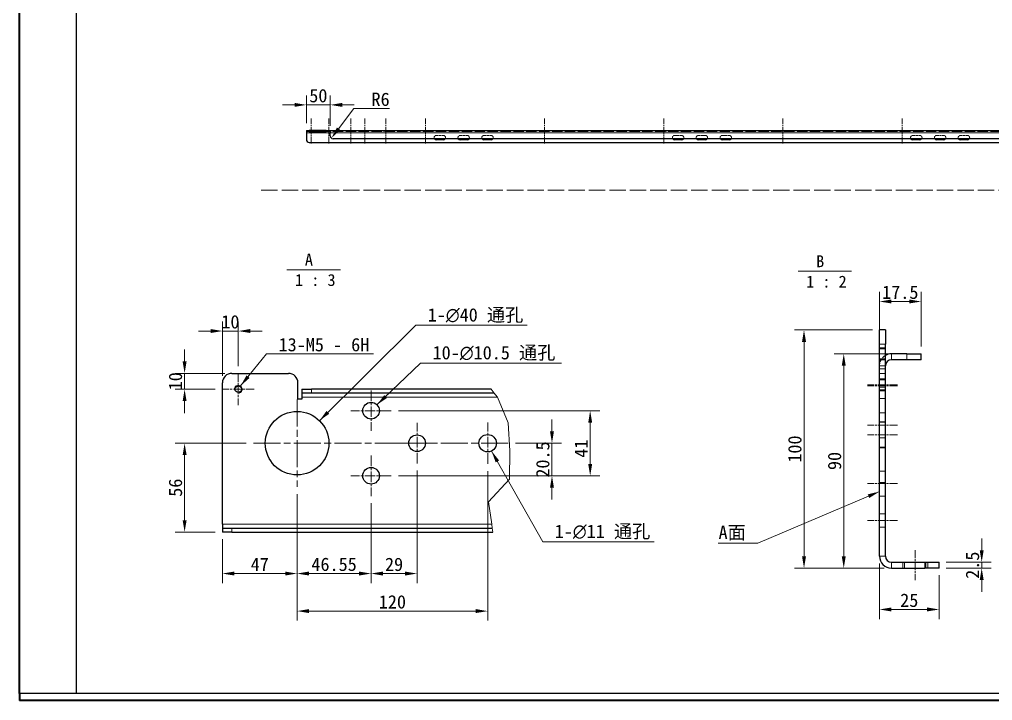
# Model space of a CAD drawing. Header units: millimetres. Extents: x 60 to 4145, y 55 to 2915.
# Drawn here: x 60 to 2102, y 55 to 1485 of the extents above; entities that cross this region are included whole.
import ezdxf

# ---------------------------------------------------------------- set-up
doc = ezdxf.new("R2010")
doc.units = ezdxf.units.MM
doc.header["$LTSCALE"] = 10
for name, pattern in [('CHAIN', [0.3543, 0.2362, -0.0295, 0.0591, -0.0295]), ('DASHED', [0.2067, 0.1654, -0.0413]), ('DASHED_SPACE', [0.2067, 0.1654, -0.0413])]:
    doc.linetypes.add(name, pattern=pattern)
for name, color, linetype, lineweight, true_color in [('中心标记 (ISO)', 1, 'CHAIN', 18, 0xff0000), ('中心线 (ISO)', 1, 'CHAIN', 18, 0xff0000), ('尺寸 (ISO)', 7, 'Continuous', 18, 0x008000), ('折线 (ISO)', 7, 'Continuous', 18, 0x008000), ('符号 (ISO)', 7, 'Continuous', 18, 0x008000), ('隐藏 (ISO)', 5, 'DASHED', 18, 0x0000ff), ('隐藏窄的 (ISO)', 5, 'DASHED', 18, 0x0000ff)]:
    doc.layers.add(name, color=color, linetype=linetype, lineweight=lineweight, true_color=true_color)
for name, color, linetype, lineweight in [('可见 (ISO)', 7, 'Continuous', 25), ('可见窄的 (ISO)', 7, 'Continuous', 18), ('图框 (ISO)', 7, 'Continuous', 35), ('草图几何图元 (ISO)', 7, 'Continuous', 18)]:
    doc.layers.add(name, color=color, linetype=linetype, lineweight=lineweight)
doc.styles.add('HZ_33', font='simfang.ttf')
doc.styles.add('文本样式74', font='SimSun.ttf')
doc.styles.add('最新国标', font='simfang.ttf')
doc.dimstyles.new('默认 (GB)', dxfattribs={"dimscale": 10, "dimtxt": 2.8, "dimasz": 2.5, "dimexe": 2, "dimexo": 1.5, "dimgap": 0.5, "dimtad": 1, "dimtoh": 1, "dimdsep": 46, "dimtxsty": '最新国标', "dimcen": 0.09, "dimdle": 10, "dimclrd": 256, "dimclre": 256, "dimclrt": 256, "dimaunit": 1, "dimadec": 3, "dimazin": 2, "dimtfac": 0.535714, "dimtdec": 3, "dimtmove": 0, "dimatfit": 3, "dimfxl": 0, "dimtolj": 1, "dimlwd": -1, "dimlwe": -1, "dimarcsym": 0})
doc.dimstyles.new('默认 (GB)$7', dxfattribs={"dimscale": 10, "dimtxt": 2.8, "dimasz": 2.5, "dimexe": 2, "dimexo": 1.5, "dimgap": 0.5, "dimtad": 1, "dimtoh": 1, "dimdsep": 46, "dimtxsty": '最新国标', "dimcen": 0.09, "dimdle": 10, "dimclrd": 256, "dimclre": 256, "dimclrt": 256, "dimaunit": 1, "dimadec": 3, "dimazin": 2, "dimtfac": 0.535714, "dimtdec": 3, "dimtmove": 0, "dimatfit": 3, "dimfxl": 0, "dimtolj": 1, "dimlwd": -1, "dimlwe": -1, "dimarcsym": 0})

# ---------------------------------------------------------------- blocks, each defined once
blk = doc.blocks.new('图框 最新国标')
at = {"layer": '图框 (ISO)'}
for p, q in [((6, 7), (6, 291.5)), ((6, 7), (6, 5.5)), ((6, 7), (6, 5.5)), ((414.5, 5.5), (6, 5.5))]:
    blk.add_line(p, q, dxfattribs=at)
at = {"layer": '图框 (ISO)', "color": 7, "linetype": 'Continuous', "lineweight": 25}
for p, q in [((18, 7), (18, 290)), ((413, 7), (6, 7)), ((413, 7), (18, 7))]:
    blk.add_line(p, q, dxfattribs=at)
at = {"layer": '图框 (ISO)', "style": '文本样式74'}
blk.add_attdef('零件代号_001', (42.82, 287.25), '', height=2.5, rotation=180, dxfattribs=at)
blk = doc.blocks.new('*D7')
at = {"layer": 'Defpoints', "color": 0, "transparency": 16777216}
for p in [(840.3, 663.6), (840.3, 526.9), (1257.8, 526.9)]:
    blk.add_point(p, dxfattribs=at)
at = {"layer": '尺寸 (ISO)', "color": 116, "true_color": 0x00803f, "transparency": 16777216}
for p, q in [((855.3, 663.6), (1277.8, 663.6)), ((1257.8, 638.6), (1257.8, 551.9)), ((855.3, 526.9), (1277.8, 526.9))]:
    blk.add_line(p, q, dxfattribs=at)
for points in [[(1253.7, 638.6), (1262, 638.6), (1257.8, 663.6)], [(1253.7, 551.9), (1262, 551.9), (1257.8, 526.9)]]:
    blk.add_solid(points, dxfattribs=at)
at = {"layer": '尺寸 (ISO)', "transparency": 16777216, "insert": (1238.8, 583.9), "char_height": 28, "attachment_point": 5, "rotation": 90, "style": '最新国标'}
blk.add_mtext('\\A1;41', dxfattribs=at)
blk = doc.blocks.new('*D8')
at = {"layer": 'Defpoints', "color": 0, "transparency": 16777216}
for p in [(1086, 595.3), (840.3, 526.9), (1177.6, 526.9)]:
    blk.add_point(p, dxfattribs=at)
at = {"layer": '尺寸 (ISO)', "color": 116, "true_color": 0x00803f, "transparency": 16777216}
for p, q in [((1177.6, 620.3), (1177.6, 645.3)), ((1101, 595.3), (1197.6, 595.3)), ((1177.6, 595.3), (1177.6, 570.3)), ((1177.6, 570.3), (1177.6, 551.9)), ((1177.6, 526.9), (1177.6, 551.9)), ((855.3, 526.9), (1197.6, 526.9)), ((1177.6, 501.9), (1177.6, 476.9))]:
    blk.add_line(p, q, dxfattribs=at)
for points in [[(1173.5, 620.3), (1181.8, 620.3), (1177.6, 595.3)], [(1173.5, 501.9), (1181.8, 501.9), (1177.6, 526.9)]]:
    blk.add_solid(points, dxfattribs=at)
at = {"layer": '尺寸 (ISO)', "transparency": 16777216, "insert": (1158.4, 561.1), "char_height": 28, "attachment_point": 5, "rotation": 90, "style": '最新国标'}
blk.add_mtext('\\A1;20.5', dxfattribs=at)
blk = doc.blocks.new('*D9')
at = {"layer": 'Defpoints', "color": 0, "transparency": 16777216}
for p in [(642.7, 503.6), (486, 408.6), (486, 321.6)]:
    blk.add_point(p, dxfattribs=at)
at = {"layer": '尺寸 (ISO)', "color": 116, "true_color": 0x00803f, "transparency": 16777216}
for p, q in [((642.7, 488.6), (642.7, 301.6)), ((486, 393.6), (486, 301.6)), ((617.7, 321.6), (511, 321.6))]:
    blk.add_line(p, q, dxfattribs=at)
for points in [[(511, 325.8), (511, 317.5), (486, 321.6)], [(617.7, 325.8), (617.7, 317.5), (642.7, 321.6)]]:
    blk.add_solid(points, dxfattribs=at)
at = {"layer": '尺寸 (ISO)', "transparency": 16777216, "insert": (564.3, 340.8), "char_height": 28, "attachment_point": 5, "style": '最新国标'}
blk.add_mtext('\\A1;47', dxfattribs=at)
blk = doc.blocks.new('*D10')
at = {"layer": 'Defpoints', "color": 0, "transparency": 16777216}
for p in [(551, 595.3), (406.6, 408.6), (486, 408.6)]:
    blk.add_point(p, dxfattribs=at)
at = {"layer": '尺寸 (ISO)', "color": 116, "true_color": 0x00803f, "transparency": 16777216}
for p, q in [((536, 595.3), (386.6, 595.3)), ((406.6, 570.3), (406.6, 433.6)), ((471, 408.6), (386.6, 408.6))]:
    blk.add_line(p, q, dxfattribs=at)
for points in [[(402.5, 570.3), (410.8, 570.3), (406.6, 595.3)], [(402.5, 433.6), (410.8, 433.6), (406.6, 408.6)]]:
    blk.add_solid(points, dxfattribs=at)
at = {"layer": '尺寸 (ISO)', "transparency": 16777216, "insert": (387.5, 501.9), "char_height": 28, "attachment_point": 5, "rotation": 90, "style": '最新国标'}
blk.add_mtext('\\A1;56', dxfattribs=at)
blk = doc.blocks.new('*D11')
at = {"layer": 'Defpoints', "color": 0, "transparency": 16777216}
for p in [(642.7, 503.6), (797.8, 484.4), (797.8, 321.6)]:
    blk.add_point(p, dxfattribs=at)
at = {"layer": '尺寸 (ISO)', "color": 116, "true_color": 0x00803f, "transparency": 16777216}
for p, q in [((642.7, 488.6), (642.7, 301.6)), ((797.8, 469.4), (797.8, 301.6)), ((667.7, 321.6), (772.8, 321.6))]:
    blk.add_line(p, q, dxfattribs=at)
for points in [[(667.7, 325.8), (667.7, 317.5), (642.7, 321.6)], [(772.8, 325.8), (772.8, 317.5), (797.8, 321.6)]]:
    blk.add_solid(points, dxfattribs=at)
at = {"layer": '尺寸 (ISO)', "transparency": 16777216, "insert": (720.3, 340.9), "char_height": 28, "attachment_point": 5, "style": '最新国标'}
blk.add_mtext('\\A1;46.55', dxfattribs=at)
blk = doc.blocks.new('*D12')
at = {"layer": 'Defpoints', "color": 0, "transparency": 16777216}
for p in [(894.5, 552.8), (797.8, 484.4), (894.5, 321.6)]:
    blk.add_point(p, dxfattribs=at)
at = {"layer": '尺寸 (ISO)', "color": 116, "true_color": 0x00803f, "transparency": 16777216}
for p, q in [((894.5, 537.8), (894.5, 301.6)), ((797.8, 469.4), (797.8, 301.6)), ((822.8, 321.6), (869.5, 321.6))]:
    blk.add_line(p, q, dxfattribs=at)
for points in [[(822.8, 325.8), (822.8, 317.5), (797.8, 321.6)], [(869.5, 325.8), (869.5, 317.5), (894.5, 321.6)]]:
    blk.add_solid(points, dxfattribs=at)
at = {"layer": '尺寸 (ISO)', "transparency": 16777216, "insert": (846.2, 340.8), "char_height": 28, "attachment_point": 5, "style": '最新国标'}
blk.add_mtext('\\A1;29', dxfattribs=at)
blk = doc.blocks.new('*D13')
at = {"layer": 'Defpoints', "color": 0, "transparency": 16777216}
for p in [(1042.7, 551.9), (642.7, 503.6), (1042.7, 242.8)]:
    blk.add_point(p, dxfattribs=at)
at = {"layer": '尺寸 (ISO)', "color": 116, "true_color": 0x00803f, "transparency": 16777216}
for p, q in [((1042.7, 536.9), (1042.7, 222.8)), ((642.7, 488.6), (642.7, 222.8)), ((667.7, 242.8), (1017.7, 242.8))]:
    blk.add_line(p, q, dxfattribs=at)
for points in [[(667.7, 247), (667.7, 238.7), (642.7, 242.8)], [(1017.7, 247), (1017.7, 238.7), (1042.7, 242.8)]]:
    blk.add_solid(points, dxfattribs=at)
at = {"layer": '尺寸 (ISO)', "transparency": 16777216, "insert": (842.7, 262), "char_height": 28, "attachment_point": 5, "style": '最新国标'}
blk.add_mtext('\\A1;120', dxfattribs=at)
blk = doc.blocks.new('*D19')
at = {"layer": 'Defpoints', "color": 0, "transparency": 16777216}
for p in [(1865, 833), (1706.6, 333), (1890, 333)]:
    blk.add_point(p, dxfattribs=at)
at = {"layer": '尺寸 (ISO)', "color": 116, "true_color": 0x00803f, "transparency": 16777216}
for p, q in [((1850, 833), (1686.6, 833)), ((1706.6, 808), (1706.6, 358)), ((1875, 333), (1686.6, 333))]:
    blk.add_line(p, q, dxfattribs=at)
for points in [[(1702.4, 808), (1710.8, 808), (1706.6, 833)], [(1702.4, 358), (1710.8, 358), (1706.6, 333)]]:
    blk.add_solid(points, dxfattribs=at)
at = {"layer": '尺寸 (ISO)', "transparency": 16777216, "insert": (1687.4, 583), "char_height": 28, "attachment_point": 5, "rotation": 90, "style": '最新国标'}
blk.add_mtext('\\A1;100', dxfattribs=at)
blk = doc.blocks.new('*D20')
at = {"layer": 'Defpoints', "color": 0, "transparency": 16777216}
for p in [(1952.5, 892.8), (1865, 803), (1952.5, 783)]:
    blk.add_point(p, dxfattribs=at)
at = {"layer": '尺寸 (ISO)', "color": 116, "true_color": 0x00803f, "transparency": 16777216}
for p, q in [((1865, 818), (1865, 912.8)), ((1952.5, 798), (1952.5, 912.8)), ((1890, 892.8), (1927.5, 892.8))]:
    blk.add_line(p, q, dxfattribs=at)
for points in [[(1890, 897), (1890, 888.7), (1865, 892.8)], [(1927.5, 897), (1927.5, 888.7), (1952.5, 892.8)]]:
    blk.add_solid(points, dxfattribs=at)
at = {"layer": '尺寸 (ISO)', "transparency": 16777216, "insert": (1908.7, 912.1), "char_height": 28, "attachment_point": 5, "style": '最新国标'}
blk.add_mtext('\\A1;17.5', dxfattribs=at)
blk = doc.blocks.new('*D21')
at = {"layer": 'Defpoints', "color": 0, "transparency": 16777216}
for p in [(1865, 358), (1990, 333), (1990, 246.2)]:
    blk.add_point(p, dxfattribs=at)
at = {"layer": '尺寸 (ISO)', "color": 116, "true_color": 0x00803f, "transparency": 16777216}
for p, q in [((1865, 343), (1865, 226.2)), ((1990, 318), (1990, 226.2)), ((1890, 246.2), (1965, 246.2))]:
    blk.add_line(p, q, dxfattribs=at)
for points in [[(1890, 250.4), (1890, 242.1), (1865, 246.2)], [(1965, 250.4), (1965, 242.1), (1990, 246.2)]]:
    blk.add_solid(points, dxfattribs=at)
at = {"layer": '尺寸 (ISO)', "transparency": 16777216, "insert": (1927.5, 265.4), "char_height": 28, "attachment_point": 5, "style": '最新国标'}
blk.add_mtext('\\A1;25', dxfattribs=at)
blk = doc.blocks.new('*D22')
at = {"layer": 'Defpoints', "color": 0, "transparency": 16777216}
for p in [(1990, 345.5), (1990, 333), (2079.5, 345.5)]:
    blk.add_point(p, dxfattribs=at)
at = {"layer": '尺寸 (ISO)', "color": 116, "true_color": 0x00803f, "transparency": 16777216}
for p, q in [((2079.5, 370.5), (2079.5, 395.5)), ((2005, 345.5), (2099.5, 345.5)), ((2005, 333), (2099.5, 333)), ((2079.5, 333), (2079.5, 345.5)), ((2079.5, 308), (2079.5, 283))]:
    blk.add_line(p, q, dxfattribs=at)
for points in [[(2075.4, 370.5), (2083.7, 370.5), (2079.5, 345.5)], [(2075.4, 308), (2083.7, 308), (2079.5, 333)]]:
    blk.add_solid(points, dxfattribs=at)
at = {"layer": '尺寸 (ISO)', "transparency": 16777216, "insert": (2060.3, 339.2), "char_height": 28, "attachment_point": 5, "rotation": 90, "style": '最新国标'}
blk.add_mtext('\\A1;2.5', dxfattribs=at)
blk = doc.blocks.new('*D23')
at = {"layer": 'Defpoints', "color": 0, "transparency": 16777216}
for p in [(662.3, 1305.6), (662.3, 1251.9), (712.3, 1246.9)]:
    blk.add_point(p, dxfattribs=at)
at = {"layer": '尺寸 (ISO)', "color": 116, "true_color": 0x00803f, "transparency": 16777216}
for p, q in [((662.3, 1266.9), (662.3, 1325.6)), ((712.3, 1261.9), (712.3, 1325.6)), ((637.3, 1305.6), (612.3, 1305.6)), ((712.3, 1305.6), (662.3, 1305.6)), ((737.3, 1305.6), (762.3, 1305.6))]:
    blk.add_line(p, q, dxfattribs=at)
for points in [[(637.3, 1309.8), (637.3, 1301.5), (662.3, 1305.6)], [(737.3, 1309.8), (737.3, 1301.5), (712.3, 1305.6)]]:
    blk.add_solid(points, dxfattribs=at)
at = {"layer": '尺寸 (ISO)', "transparency": 16777216, "insert": (687.3, 1324.8), "char_height": 28, "attachment_point": 5, "style": '最新国标'}
blk.add_mtext('\\A1;50', dxfattribs=at)
blk = doc.blocks.new('*D24')
at = {"layer": 'Defpoints', "color": 0, "transparency": 16777216}
for p in [(714.6, 1235.7), (718.3, 1240.4)]:
    blk.add_point(p, dxfattribs=at)
at = {"layer": '尺寸 (ISO)', "color": 116, "true_color": 0x00803f, "transparency": 16777216}
for p, q in [((762, 1298.1), (729.7, 1255.6)), ((836.7, 1298.1), (762, 1298.1))]:
    blk.add_line(p, q, dxfattribs=at)
blk.add_solid([(726.4, 1258.1), (733.1, 1253.1), (714.6, 1235.7)], dxfattribs=at)
at = {"layer": '尺寸 (ISO)', "transparency": 16777216, "insert": (817.9, 1317.2), "char_height": 28, "attachment_point": 5, "style": '最新国标'}
blk.add_mtext('\\A1;R6', dxfattribs=at)
blk = doc.blocks.new('*D26')
at = {"layer": 'Defpoints', "color": 0, "transparency": 16777216}
for p in [(486, 830.8), (519.3, 741.9), (486, 721.9)]:
    blk.add_point(p, dxfattribs=at)
at = {"layer": '尺寸 (ISO)', "color": 116, "true_color": 0x00803f, "transparency": 16777216}
for p, q in [((486, 736.9), (486, 850.8)), ((519.3, 756.9), (519.3, 850.8)), ((461, 830.8), (436, 830.8)), ((519.3, 830.8), (486, 830.8)), ((544.3, 830.8), (569.3, 830.8))]:
    blk.add_line(p, q, dxfattribs=at)
for points in [[(461, 835), (461, 826.7), (486, 830.8)], [(544.3, 835), (544.3, 826.7), (519.3, 830.8)]]:
    blk.add_solid(points, dxfattribs=at)
at = {"layer": '尺寸 (ISO)', "transparency": 16777216, "insert": (502.7, 850), "char_height": 28, "attachment_point": 5, "style": '最新国标'}
blk.add_mtext('\\A1;10', dxfattribs=at)
blk = doc.blocks.new('*D27')
at = {"layer": 'Defpoints', "color": 0, "transparency": 16777216}
for p in [(406.6, 741.9), (506, 741.9), (486, 708.6)]:
    blk.add_point(p, dxfattribs=at)
at = {"layer": '尺寸 (ISO)', "color": 116, "true_color": 0x00803f, "transparency": 16777216}
for p, q in [((406.6, 766.9), (406.6, 791.9)), ((491, 741.9), (386.6, 741.9)), ((406.6, 708.6), (406.6, 741.9)), ((471, 708.6), (386.6, 708.6)), ((406.6, 683.6), (406.6, 658.6))]:
    blk.add_line(p, q, dxfattribs=at)
for points in [[(402.5, 766.9), (410.8, 766.9), (406.6, 741.9)], [(402.5, 683.6), (410.8, 683.6), (406.6, 708.6)]]:
    blk.add_solid(points, dxfattribs=at)
at = {"layer": '尺寸 (ISO)', "transparency": 16777216, "insert": (387.5, 725.3), "char_height": 28, "attachment_point": 5, "rotation": 90, "style": '最新国标'}
blk.add_mtext('\\A1;10', dxfattribs=at)
blk = doc.blocks.new('*D28')
at = {"layer": 'Defpoints', "color": 0, "transparency": 16777216}
for p in [(1922.5, 783), (1790, 333), (1890, 333)]:
    blk.add_point(p, dxfattribs=at)
at = {"layer": '尺寸 (ISO)', "color": 116, "true_color": 0x00803f, "transparency": 16777216}
for p, q in [((1907.5, 783), (1770, 783)), ((1790, 758), (1790, 358)), ((1875, 333), (1770, 333))]:
    blk.add_line(p, q, dxfattribs=at)
for points in [[(1785.8, 758), (1794.1, 758), (1790, 783)], [(1785.8, 358), (1794.1, 358), (1790, 333)]]:
    blk.add_solid(points, dxfattribs=at)
at = {"layer": '尺寸 (ISO)', "transparency": 16777216, "insert": (1770.8, 558), "char_height": 28, "attachment_point": 5, "rotation": 90, "style": '最新国标'}
blk.add_mtext('\\A1;90', dxfattribs=at)

msp = doc.modelspace()

# ---------------------------------------------------------------- linework, layer by layer
at = {"layer": '中心标记 (ISO)', "ltscale": 7.407949}
for p, q in [((519.3345, 741.9358), (519.3345, 675.2691)), ((552.6679, 708.6025), (486.0012, 708.6025))]:
    msp.add_line(p, q, dxfattribs=at)
at = {"layer": '中心标记 (ISO)', "ltscale": 9.445163}
for p, q in [((797.8345, 706.1025), (797.8345, 621.1025)), ((840.3345, 663.6025), (755.3345, 663.6025)), ((894.5012, 552.7691), (894.5012, 637.7691)), ((797.8345, 569.4358), (797.8345, 484.4358)), ((840.3345, 526.9358), (755.3345, 526.9358))]:
    msp.add_line(p, q, dxfattribs=at)
at = {"layer": '中心标记 (ISO)', "ltscale": 23.990969}
msp.add_line((642.6679, 686.9358), (642.6679, 503.6025), dxfattribs=at)
at = {"layer": '中心标记 (ISO)', "ltscale": 9.630364}
msp.add_line((1042.6679, 551.9358), (1042.6679, 638.6025), dxfattribs=at)
at = {"layer": '中心线 (ISO)', "ltscale": 5.833739}
for p, q in [((672.256, 1224.4397), (672.256, 1276.9397)), ((709.256, 1224.4397), (709.256, 1276.9397)), ((755.806, 1224.4397), (755.806, 1276.9397)), ((784.806, 1224.4397), (784.806, 1276.9397)), ((829.256, 1224.4397), (829.256, 1276.9397)), ((912.256, 1224.4397), (912.256, 1276.9397)), ((1162.256, 1224.4397), (1162.256, 1276.9397)), ((1412.256, 1224.4397), (1412.256, 1276.9397)), ((1662.256, 1224.4397), (1662.256, 1276.9397)), ((1912.256, 1224.4397), (1912.256, 1276.9397))]:
    msp.add_line(p, q, dxfattribs=at)
at = {"layer": '中心线 (ISO)', "ltscale": 6.944946}
for p, q in [((1902.4782, 782.9907), (1839.9782, 782.9907)), ((1902.4782, 717.9907), (1839.9782, 717.9907)), ((1902.4782, 715.4907), (1839.9782, 715.4907)), ((1902.4782, 632.9907), (1839.9782, 632.9907)), ((1902.4782, 612.9907), (1839.9782, 612.9907)), ((1902.4782, 510.4907), (1839.9782, 510.4907)), ((1902.4782, 432.9907), (1839.9782, 432.9907)), ((1939.9782, 370.4907), (1939.9782, 307.9907))]:
    msp.add_line(p, q, dxfattribs=at)
at = {"layer": '中心线 (ISO)', "ltscale": 23.990969}
for p, q in [((551.0012, 595.2691), (937.0012, 595.2691)), ((1086.0012, 595.2691), (852.0012, 595.2691))]:
    msp.add_line(p, q, dxfattribs=at)
at = {"layer": '可见 (ISO)'}
for p, q in [((662.256, 1251.9397), (668.256, 1251.9397)), ((662.256, 1251.9397), (662.256, 1249.4397)), ((668.256, 1249.4397), (662.256, 1249.4397)), ((662.256, 1249.4397), (662.256, 1246.9397)), ((662.256, 1246.9397), (662.256, 1232.9397)), ((703.756, 1251.9397), (668.256, 1251.9397)), ((668.256, 1249.4397), (703.756, 1249.4397)), ((703.756, 1251.9397), (709.756, 1251.9397)), ((709.756, 1249.4397), (703.756, 1249.4397)), ((709.756, 1249.4397), (709.756, 1251.9397)), ((709.756, 1251.9397), (712.256, 1251.9397)), ((712.256, 1249.4397), (709.756, 1249.4397)), ((712.256, 1251.9397), (3662.256, 1251.9397)), ((712.256, 1251.9397), (712.256, 1246.9397)), ((712.256, 1240.4397), (712.256, 1246.9397)), ((668.256, 1226.9397), (3656.256, 1226.9397)), ((3656.256, 1234.4397), (718.256, 1234.4397)), ((949.756, 1232.4397), (934.756, 1232.4397)), ((999.756, 1232.4397), (984.756, 1232.4397)), ((1049.756, 1232.4397), (1034.756, 1232.4397)), ((1449.756, 1232.4397), (1434.756, 1232.4397)), ((1499.756, 1232.4397), (1484.756, 1232.4397)), ((1549.756, 1232.4397), (1534.756, 1232.4397)), ((1949.756, 1232.4397), (1934.756, 1232.4397)), ((1999.756, 1232.4397), (1984.756, 1232.4397)), ((2049.756, 1232.4397), (2034.756, 1232.4397)), ((1877.4782, 832.9907), (1864.9782, 832.9907)), ((1864.9782, 802.9907), (1864.9782, 832.9907)), ((1877.4782, 832.9907), (1877.4782, 802.9907)), ((1864.9782, 357.9907), (1864.9782, 802.9907)), ((1877.4782, 357.9907), (1877.4782, 802.9907)), ((1922.4782, 782.9907), (1889.9782, 782.9907)), ((1922.4782, 782.9907), (1952.4782, 782.9907)), ((1952.4782, 770.4907), (1952.4782, 782.9907)), ((1922.4782, 770.4907), (1889.9782, 770.4907)), ((1952.4782, 770.4907), (1922.4782, 770.4907)), ((506.0012, 741.9358), (624.3345, 741.9358)), ((486.0012, 425.2691), (486.0012, 721.9358)), ((644.3345, 687.7691), (644.3345, 721.9358)), ((652.6679, 708.6025), (672.6679, 708.6025)), ((652.6679, 708.6025), (652.6679, 700.2691)), ((652.6679, 700.2691), (652.6679, 691.9358)), ((672.6679, 700.2691), (652.6679, 700.2691)), ((1050.0306, 708.6025), (672.6679, 708.6025)), ((1056.5605, 700.2691), (672.6679, 700.2691)), ((652.6679, 687.7691), (644.3345, 687.7691)), ((652.6679, 691.9358), (652.6679, 687.7691)), ((486.0012, 425.2691), (486.0012, 416.9358)), ((486.0012, 416.9358), (506.0012, 416.9358)), ((486.0012, 416.9358), (486.0012, 408.6025)), ((506.0012, 408.6025), (486.0012, 408.6025)), ((506.0012, 416.9358), (1052.2458, 416.9358)), ((506.0012, 408.6025), (1053.4389, 408.6025)), ((1889.9782, 345.4907), (1959.9782, 345.4907)), ((1889.9782, 332.9907), (1959.9782, 332.9907)), ((1959.9782, 345.4907), (1989.9782, 345.4907)), ((1989.9782, 332.9907), (1959.9782, 332.9907)), ((1989.9782, 332.9907), (1989.9782, 345.4907))]:
    msp.add_line(p, q, dxfattribs=at)
for centre, radius in [((519.3345, 708.6025), 6.89), ((797.8345, 663.6025), 17.5), ((642.6679, 595.2691), 66.6667), ((894.5012, 595.2691), 17.5), ((1042.6679, 595.2691), 18.3333), ((797.8345, 526.9358), 17.5)]:
    msp.add_circle(centre, radius, dxfattribs=at)
for centre, radius, start, end in [((668.256, 1232.9397), 6, 180, 270), ((718.256, 1240.4397), 6, 180, 270), ((934.756, 1236.9397), 4.5, 213.7489886, 270), ((949.756, 1236.9397), 4.5, 270, 326.2510114), ((984.756, 1236.9397), 4.5, 213.7489886, 270), ((999.756, 1236.9397), 4.5, 270, 326.2510114), ((1034.756, 1236.9397), 4.5, 213.7489886, 270), ((1049.756, 1236.9397), 4.5, 270, 326.2510114), ((1434.756, 1236.9397), 4.5, 213.7489886, 270), ((1449.756, 1236.9397), 4.5, 270, 326.2510114), ((1484.756, 1236.9397), 4.5, 213.7489886, 270), ((1499.756, 1236.9397), 4.5, 270, 326.2510114), ((1534.756, 1236.9397), 4.5, 213.7489886, 270), ((1549.756, 1236.9397), 4.5, 270, 326.2510114), ((1934.756, 1236.9397), 4.5, 213.7489886, 270), ((1949.756, 1236.9397), 4.5, 270, 326.2510114), ((1984.756, 1236.9397), 4.5, 213.7489886, 270), ((1999.756, 1236.9397), 4.5, 270, 326.2510114), ((2034.756, 1236.9397), 4.5, 213.7489886, 270), ((2049.756, 1236.9397), 4.5, 270, 326.2510114), ((1889.9782, 757.9907), 25, 90, 120), ((1889.9782, 757.9907), 12.5, 90, 180), ((506.0012, 721.9358), 20, 90, 180), ((624.3345, 721.9358), 20, 0, 90), ((1889.9782, 357.9907), 25, 180, 270), ((1889.9782, 357.9907), 12.5, 180, 270)]:
    msp.add_arc(centre, radius, start, end, dxfattribs=at)
at = {"layer": '可见窄的 (ISO)'}
for p, q in [((712.256, 1246.9397), (662.256, 1246.9397)), ((668.256, 1249.4397), (668.256, 1251.9397)), ((703.756, 1251.9397), (703.756, 1249.4397)), ((3662.256, 1246.9397), (712.256, 1246.9397)), ((1864.9782, 802.9907), (1877.4782, 802.9907)), ((1889.9782, 782.9907), (1889.9782, 770.4907)), ((1922.4782, 782.9907), (1922.4782, 770.4907)), ((672.6679, 700.2691), (672.6679, 708.6025)), ((1062.9476, 691.9358), (652.6679, 691.9358)), ((486.0012, 425.2691), (1051.0526, 425.2691)), ((506.0012, 408.6025), (506.0012, 416.9358)), ((1864.9782, 357.9907), (1877.4782, 357.9907)), ((1889.9782, 345.4907), (1889.9782, 332.9907)), ((1959.9782, 345.4907), (1959.9782, 332.9907))]:
    msp.add_line(p, q, dxfattribs=at)
msp.add_arc((519.3345, 708.6025), 8.3333, 280, 190, dxfattribs=at)
at = {"layer": '折线 (ISO)'}
for p, q in [((1050.0306, 708.6025), (1056.5605, 700.2691)), ((1056.5605, 700.2691), (1062.7832, 692.3277)), ((1062.7832, 692.3277), (1062.9476, 691.9358)), ((1062.9476, 691.9358), (1085.5866, 637.9516)), ((1085.5866, 637.9516), (1089.179, 579.0555)), ((1089.179, 579.0555), (1088.4857, 519.6483)), ((1088.4857, 519.6483), (1044.2881, 472.515)), ((1044.2881, 472.515), (1051.0526, 425.2691)), ((1051.0526, 425.2691), (1052.2458, 416.9358)), ((1052.2458, 416.9358), (1053.4389, 408.6025))]:
    msp.add_line(p, q, dxfattribs=at)
at = {"layer": '符号 (ISO)'}
for p, q in [((621.4131, 959.5724), (733.6938, 959.5724)), ((1694.0563, 956.2009), (1806.337, 956.2009))]:
    msp.add_line(p, q, dxfattribs=at)
at = {"layer": '草图几何图元 (ISO)', "color": 1, "linetype": 'DASHED_SPACE', "ltscale": 20.788937, "true_color": 0xff0000}
msp.add_line((567.519, 1126.2659), (3704.3824, 1126.2659), dxfattribs=at)
at = {"layer": '隐藏 (ISO)', "ltscale": 0.476074}
for p, q in [((669.756, 1251.9397), (669.756, 1249.4397)), ((670.189, 1249.4397), (670.189, 1251.9397)), ((674.323, 1249.4397), (674.323, 1251.9397)), ((674.756, 1249.4397), (674.756, 1251.9397)), ((689.256, 1249.4397), (689.256, 1251.9397)), ((729.256, 1249.4397), (729.256, 1251.9397)), ((750.556, 1249.4397), (750.556, 1251.9397)), ((761.056, 1249.4397), (761.056, 1251.9397)), ((779.556, 1249.4397), (779.556, 1251.9397)), ((790.056, 1249.4397), (790.056, 1251.9397)), ((823.756, 1249.4397), (823.756, 1251.9397)), ((834.756, 1249.4397), (834.756, 1251.9397)), ((907.006, 1249.4397), (907.006, 1251.9397)), ((909.506, 1249.4397), (909.506, 1251.9397)), ((909.756, 1251.9397), (909.756, 1249.4397)), ((910.189, 1249.4397), (910.189, 1251.9397)), ((914.323, 1249.4397), (914.323, 1251.9397)), ((914.756, 1249.4397), (914.756, 1251.9397)), ((915.006, 1249.4397), (915.006, 1251.9397)), ((917.506, 1249.4397), (917.506, 1251.9397)), ((1159.756, 1251.9397), (1159.756, 1249.4397)), ((1160.189, 1249.4397), (1160.189, 1251.9397)), ((1164.323, 1249.4397), (1164.323, 1251.9397)), ((1164.756, 1249.4397), (1164.756, 1251.9397)), ((1407.006, 1249.4397), (1407.006, 1251.9397)), ((1409.506, 1249.4397), (1409.506, 1251.9397)), ((1409.756, 1251.9397), (1409.756, 1249.4397)), ((1410.189, 1249.4397), (1410.189, 1251.9397)), ((1414.323, 1249.4397), (1414.323, 1251.9397)), ((1414.756, 1249.4397), (1414.756, 1251.9397)), ((1415.006, 1249.4397), (1415.006, 1251.9397)), ((1417.506, 1249.4397), (1417.506, 1251.9397)), ((1659.756, 1251.9397), (1659.756, 1249.4397)), ((1660.189, 1249.4397), (1660.189, 1251.9397)), ((1664.323, 1249.4397), (1664.323, 1251.9397)), ((1664.756, 1249.4397), (1664.756, 1251.9397)), ((1907.006, 1249.4397), (1907.006, 1251.9397)), ((1909.506, 1249.4397), (1909.506, 1251.9397)), ((1909.756, 1251.9397), (1909.756, 1249.4397)), ((1910.189, 1249.4397), (1910.189, 1251.9397)), ((1914.323, 1249.4397), (1914.323, 1251.9397)), ((1914.756, 1249.4397), (1914.756, 1251.9397)), ((1915.006, 1249.4397), (1915.006, 1251.9397)), ((1917.506, 1249.4397), (1917.506, 1251.9397))]:
    msp.add_line(p, q, dxfattribs=at)
at = {"layer": '隐藏 (ISO)', "ltscale": 13.093478}
msp.add_line((3662.256, 1249.4397), (712.256, 1249.4397), dxfattribs=at)
at = {"layer": '隐藏 (ISO)', "ltscale": 2.856945}
for p, q in [((934.756, 1241.4397), (949.756, 1241.4397)), ((984.756, 1241.4397), (999.756, 1241.4397)), ((1034.756, 1241.4397), (1049.756, 1241.4397)), ((1434.756, 1241.4397), (1449.756, 1241.4397)), ((1484.756, 1241.4397), (1499.756, 1241.4397)), ((1534.756, 1241.4397), (1549.756, 1241.4397)), ((1934.756, 1241.4397), (1949.756, 1241.4397)), ((1984.756, 1241.4397), (1999.756, 1241.4397)), ((2034.756, 1241.4397), (2049.756, 1241.4397))]:
    msp.add_line(p, q, dxfattribs=at)
at = {"layer": '隐藏 (ISO)', "ltscale": 2.380771}
for p, q in [((1877.4782, 795.4907), (1864.9782, 795.4907)), ((1877.4782, 793.3257), (1864.9782, 793.3257)), ((1877.4782, 772.6557), (1864.9782, 772.6557)), ((1864.9782, 770.4907), (1877.4782, 770.4907)), ((1877.4782, 751.7407), (1864.9782, 751.7407)), ((1877.4782, 741.7407), (1864.9782, 741.7407)), ((1877.4782, 730.4907), (1864.9782, 730.4907)), ((1877.4782, 728.3257), (1864.9782, 728.3257)), ((1877.4782, 712.9907), (1864.9782, 712.9907)), ((1877.4782, 707.6557), (1864.9782, 707.6557)), ((1864.9782, 705.4907), (1877.4782, 705.4907)), ((1877.4782, 689.2407), (1864.9782, 689.2407)), ((1877.4782, 659.2407), (1864.9782, 659.2407)), ((1877.4782, 640.4907), (1864.9782, 640.4907)), ((1877.4782, 639.2407), (1864.9782, 639.2407)), ((1877.4782, 606.7407), (1864.9782, 606.7407)), ((1877.4782, 586.7407), (1864.9782, 586.7407)), ((1877.4782, 585.4907), (1864.9782, 585.4907)), ((1877.4782, 536.7407), (1864.9782, 536.7407)), ((1877.4782, 512.9907), (1864.9782, 512.9907)), ((1877.4782, 484.2407), (1864.9782, 484.2407)), ((1877.4782, 446.7407), (1864.9782, 446.7407)), ((1877.4782, 419.2407), (1864.9782, 419.2407)), ((1913.7282, 345.4907), (1913.7282, 332.9907)), ((1917.4782, 332.9907), (1917.4782, 345.4907)), ((1962.4782, 332.9907), (1962.4782, 345.4907)), ((1966.2282, 345.4907), (1966.2282, 332.9907))]:
    msp.add_line(p, q, dxfattribs=at)
at = {"layer": '隐藏 (ISO)', "ltscale": 1.851117}
for centre, start, end in [((934.756, 1236.9397), 90, 213.7489886), ((949.756, 1236.9397), 326.2510114, 90), ((984.756, 1236.9397), 90, 213.7489886), ((999.756, 1236.9397), 326.2510114, 90), ((1034.756, 1236.9397), 90, 213.7489886), ((1049.756, 1236.9397), 326.2510114, 90), ((1434.756, 1236.9397), 90, 213.7489886), ((1449.756, 1236.9397), 326.2510114, 90), ((1484.756, 1236.9397), 90, 213.7489886), ((1499.756, 1236.9397), 326.2510114, 90), ((1534.756, 1236.9397), 90, 213.7489886), ((1549.756, 1236.9397), 326.2510114, 90), ((1934.756, 1236.9397), 90, 213.7489886), ((1949.756, 1236.9397), 326.2510114, 90), ((1984.756, 1236.9397), 90, 213.7489886), ((1999.756, 1236.9397), 326.2510114, 90), ((2034.756, 1236.9397), 90, 213.7489886), ((2049.756, 1236.9397), 326.2510114, 90)]:
    msp.add_arc(centre, 4.5, start, end, dxfattribs=at)
at = {"layer": '隐藏 (ISO)', "ltscale": 4.986384}
msp.add_arc((1889.9782, 757.9907), 25, 120, 180, dxfattribs=at)
at = {"layer": '隐藏窄的 (ISO)', "ltscale": 2.380771}
msp.add_line((1877.4782, 757.9907), (1864.9782, 757.9907), dxfattribs=at)

# ---------------------------------------------------------------- block references
at = {"xscale": 10, "yscale": 10, "zscale": 10}
msp.add_blockref('图框 最新国标', (0, 0), dxfattribs=at)

# ---------------------------------------------------------------- texts
at = {"layer": '符号 (ISO)', "char_height": 25, "attachment_point": 7, "style": 'HZ_33'}
for s, insert in [('A ', (659, 968.1846)), ('B ', (1731.9632, 964.8131)), (' 1 : 3', (621.4131, 925.083)), (' 1 : 2', (1694.0563, 921.7115))]:
    msp.add_mtext(s, dxfattribs=dict(at, insert=insert))
at = {"layer": '符号 (ISO)', "char_height": 28, "attachment_point": 7, "line_spacing_factor": 0.49, "style": '最新国标'}
for s, insert, width in [('1-\\fAIGDT|b0|i0;{\\H28.0000;n}\\fFangSong|b0|i0;{\\H28.0000;40 通孔}', (916.7161, 847.7121), 222.210055), ('13-M5 - 6H', (603.7745, 787.7658), 211.686556), ('10-\\fAIGDT|b0|i0;{\\H28.0000;n}\\fFangSong|b0|i0;{\\H28.0000;10.5 通孔}', (926.9918, 768.309), 285.716023), ('1-\\fAIGDT|b0|i0;{\\H28.0000;n}\\fFangSong|b0|i0;{\\H28.0000;11 通孔}', (1183.2756, 393.2), 222.210055)]:
    msp.add_mtext(s, dxfattribs=dict(at, insert=insert, width=width))
at = {"layer": '符号 (ISO)', "insert": (1584.4532, 421.9928), "char_height": 28, "width": 62.87719, "attachment_point": 3, "style": '最新国标'}
msp.add_mtext('\\fFangSong|b0|i0;A面', dxfattribs=at)

# ---------------------------------------------------------------- dimensions: what is measured, and where the dimension line sits
at = {"layer": '尺寸 (ISO)', "color": 116, "true_color": 0x00803f}
for base, p1, p2, override, picture, middle in [((662.256, 1305.6434), (712.256, 1246.9397), (662.256, 1251.9397), {"dimgap": 0.5, "dimtoh": 0, "dimdec": 2, "dimtol": 0, "dimlim": 0, "dimtp": 0, "dimtm": 0, "dimtdec": 3, "dimtofl": 1, "dimatfit": 1}, '*D23', (687.256, 1305.6434)), ((1952.4782, 892.8306), (1864.9782, 802.9907), (1952.4782, 782.9907), {"dimgap": 0.5, "dimtoh": 0, "dimdec": 2, "dimlfac": 0.2, "dimtol": 0, "dimlim": 0, "dimtp": 0, "dimtm": 0, "dimtdec": 3, "dimtofl": 0, "dimatfit": 1}, '*D20', (1908.7282, 892.8306)), ((1989.9782, 246.2223), (1864.9782, 357.9907), (1989.9782, 332.9907), {"dimgap": 0.5, "dimtoh": 0, "dimdec": 2, "dimlfac": 0.2, "dimtol": 0, "dimlim": 0, "dimtp": 0, "dimtm": 0, "dimtdec": 3, "dimtofl": 0, "dimatfit": 1}, '*D21', (1927.4782, 246.2223))]:
    dim = msp.add_linear_dim(base=base, p1=p1, p2=p2, dimstyle='默认 (GB)', override=override, dxfattribs=at)
    dim.commit()
    dim.dimension.update_dxf_attribs({"geometry": picture, "text_midpoint": middle, "dimtype": 160})
dim = msp.add_radius_dim(center=(718.256, 1240.4397), mpoint=(714.6293, 1235.6599), dimstyle='默认 (GB)', override={"dimgap": 0.5, "dimtih": 1, "dimdec": 2, "dimlfac": 1, "dimcen": 0, "dimtol": 0, "dimlim": 0, "dimtp": 0, "dimtm": 0, "dimtdec": 3}, dxfattribs=at)
dim.commit()
dim.dimension.update_dxf_attribs({"geometry": '*D24', "text_midpoint": (817.9288, 1298.053), "dimtype": 164})
for base, p1, p2, angle, override, picture, middle in [((486.0012, 830.837), (519.3345, 741.9358), (486.0012, 721.9358), 180, {"dimgap": 0.5, "dimtoh": 0, "dimdec": 2, "dimlfac": 0.3, "dimtol": 0, "dimlim": 0, "dimtp": 0, "dimtm": 0, "dimtdec": 3, "dimtofl": 1, "dimatfit": 1}, '*D26', (502.6679, 830.837)), ((1706.6006, 332.9907), (1864.9782, 832.9907), (1889.9782, 332.9907), 90, {"dimgap": 0.5, "dimtoh": 0, "dimdec": 2, "dimlfac": 0.2, "dimtol": 0, "dimlim": 0, "dimtp": 0, "dimtm": 0, "dimtdec": 3, "dimtofl": 0, "dimatfit": 1}, '*D19', (1706.6006, 582.9907)), ((406.6221, 741.9358), (486.0012, 708.6025), (506.0012, 741.9358), 90, {"dimgap": 0.5, "dimtoh": 0, "dimdec": 2, "dimlfac": 0.3, "dimtol": 0, "dimlim": 0, "dimtp": 0, "dimtm": 0, "dimtdec": 3, "dimtofl": 1, "dimatfit": 1}, '*D27', (406.6221, 725.2691)), ((1789.9782, 332.9907), (1922.4782, 782.9907), (1889.9782, 332.9907), 270, {"dimgap": 0.5, "dimtoh": 0, "dimdec": 2, "dimlfac": 0.2, "dimtol": 0, "dimlim": 0, "dimtp": 0, "dimtm": 0, "dimtdec": 3, "dimtofl": 0, "dimatfit": 1}, '*D28', (1789.9782, 557.9907)), ((1257.8345, 526.9358), (840.3345, 663.6025), (840.3345, 526.9358), 90, {"dimgap": 0.5, "dimtoh": 0, "dimdec": 2, "dimlfac": 0.3, "dimtol": 0, "dimlim": 0, "dimtp": 0, "dimtm": 0, "dimtdec": 3, "dimtofl": 0, "dimatfit": 1}, '*D7', (1257.8345, 583.9358)), ((1177.6457, 526.9358), (1086.0012, 595.2691), (840.3345, 526.9358), 90, {"dimgap": 0.5, "dimtoh": 0, "dimdec": 2, "dimlfac": 0.3, "dimtol": 0, "dimlim": 0, "dimtp": 0, "dimtm": 0, "dimtdec": 3, "dimtofl": 0}, '*D8', (1177.6457, 561.1025)), ((406.6221, 408.6025), (551.0012, 595.2691), (486.0012, 408.6025), 90, {"dimgap": 0.5, "dimtoh": 0, "dimdec": 2, "dimlfac": 0.3, "dimtol": 0, "dimlim": 0, "dimtp": 0, "dimtm": 0, "dimtdec": 3, "dimtofl": 0, "dimatfit": 1}, '*D10', (406.6221, 501.9358)), ((1042.6679, 242.8205), (642.6679, 503.6025), (1042.6679, 551.9358), 180, {"dimgap": 0.5, "dimtoh": 0, "dimdec": 2, "dimlfac": 0.3, "dimtol": 0, "dimlim": 0, "dimtp": 0, "dimtm": 0, "dimtdec": 3, "dimtofl": 0, "dimatfit": 1}, '*D13', (842.6679, 242.8205)), ((894.5012, 321.6242), (797.8345, 484.4358), (894.5012, 552.7691), 180, {"dimgap": 0.5, "dimtoh": 0, "dimdec": 2, "dimlfac": 0.3, "dimtol": 0, "dimlim": 0, "dimtp": 0, "dimtm": 0, "dimtdec": 3, "dimtofl": 0, "dimatfit": 1}, '*D12', (846.1679, 321.6242)), ((486.0012, 321.6242), (642.6679, 503.6025), (486.0012, 408.6025), 180, {"dimgap": 0.5, "dimtoh": 0, "dimdec": 2, "dimlfac": 0.3, "dimtol": 0, "dimlim": 0, "dimtp": 0, "dimtm": 0, "dimtdec": 3, "dimtofl": 0, "dimatfit": 1}, '*D9', (564.3345, 321.6242)), ((797.8345, 321.6242), (642.6679, 503.6025), (797.8345, 484.4358), 180, {"dimgap": 0.5, "dimtoh": 0, "dimdec": 2, "dimlfac": 0.3, "dimtol": 0, "dimlim": 0, "dimtp": 0, "dimtm": 0, "dimtdec": 3, "dimtofl": 0, "dimatfit": 1}, '*D11', (720.2512, 321.6242)), ((2079.5249, 345.4907), (1989.9782, 332.9907), (1989.9782, 345.4907), 90, {"dimgap": 0.5, "dimtoh": 0, "dimdec": 2, "dimlfac": 0.2, "dimtol": 0, "dimlim": 0, "dimtp": 0, "dimtm": 0, "dimtdec": 3, "dimtofl": 1, "dimatfit": 1}, '*D22', (2079.5249, 339.2407))]:
    dim = msp.add_linear_dim(base=base, p1=p1, p2=p2, angle=angle, dimstyle='默认 (GB)', override=override, dxfattribs=at)
    dim.commit()
    dim.dimension.update_dxf_attribs({"geometry": picture, "text_midpoint": middle, "dimtype": 160})

# ---------------------------------------------------------------- leaders
at = {"layer": '符号 (ISO)', "annotation_type": 0, "has_hookline": 1}
for points, hookline_direction, text_width in [([(689.6409, 642.5764), (891.7161, 843.0455), (916.7161, 843.0455)], 0, 209.0497), ([(523.9566, 715.5365), (578.7745, 783.0992), (603.7745, 783.0992)], 0, 199.36), ([(810.2843, 675.901), (901.9918, 763.6424), (926.9918, 763.6424)], 0, 270.4897), ([(1050.7883, 578.8323), (1158.2756, 388.5334), (1183.2756, 388.5334)], 0, 209.0497), ([(1864.9782, 493.8167), (1609.4532, 385.4679), (1584.4532, 385.4679)], 1, 57.76)]:
    msp.add_leader(points, dimstyle='默认 (GB)$7', override={"dimgap": 0, "dimtad": 1}, dxfattribs=dict(at, hookline_direction=hookline_direction, text_width=text_width))

doc.saveas('drawing.dxf')
